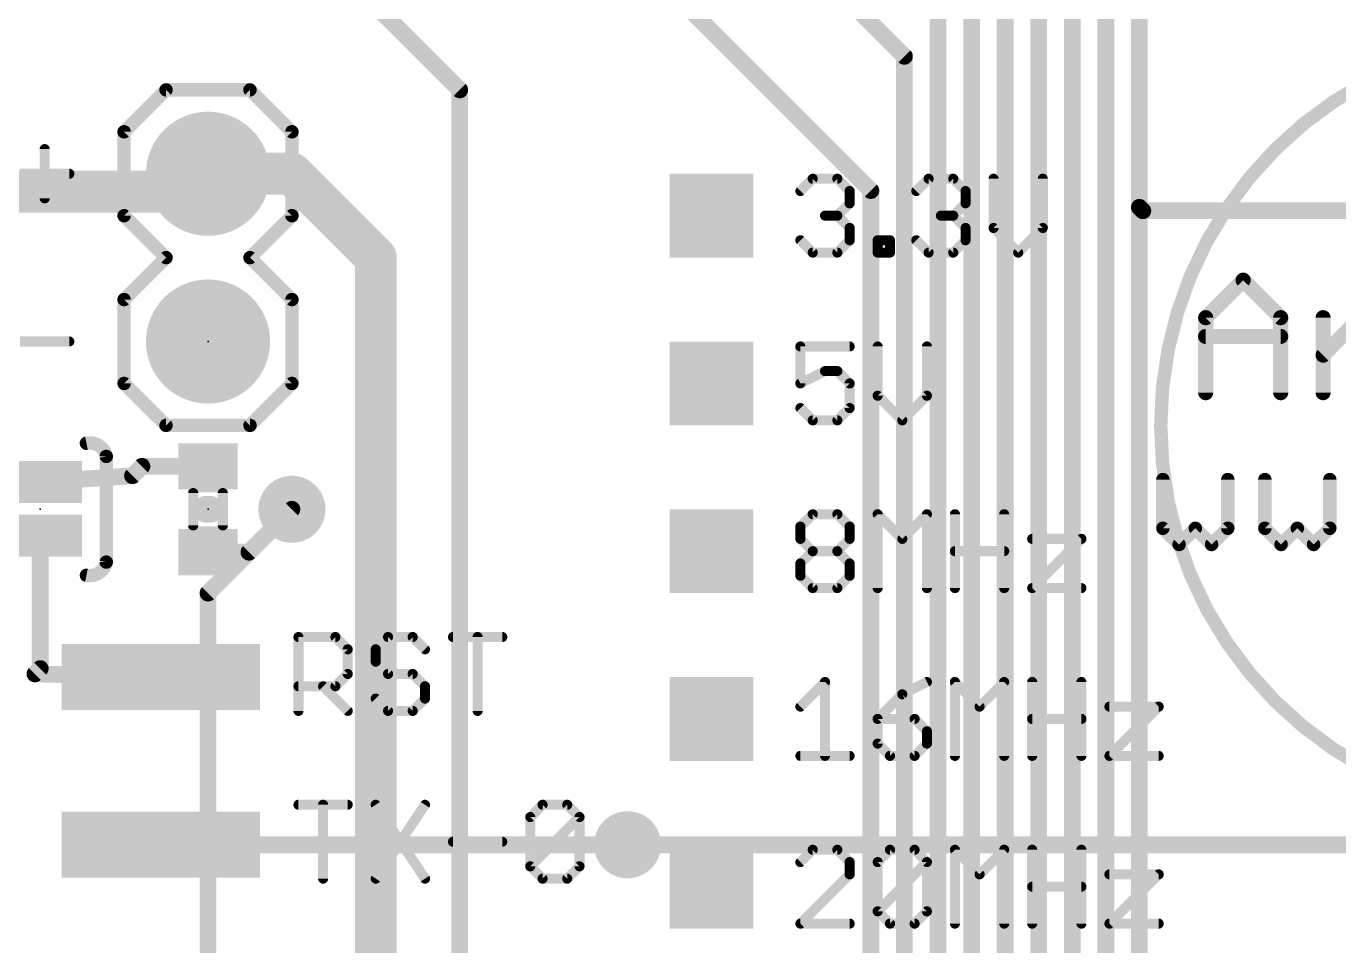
# Model space of a CAD drawing. Extents: x -28 to 79, y -1 to 63.
# Drawn here: x 11.22 to 31.08, y 27.68 to 41.6 of the extents above; entities that cross this region are included whole.
import ezdxf

# ---------------------------------------------------------------- set-up
doc = ezdxf.new("R2010")
doc.units = 0
for name, color, linetype in [('1', 12, 'CONTINUOUS'), ('16', 132, 'CONTINUOUS'), ('17', 110, 'CONTINUOUS'), ('18', 110, 'CONTINUOUS'), ('21', 41, 'CONTINUOUS'), ('23', 53, 'CONTINUOUS'), ('51', 53, 'CONTINUOUS')]:
    doc.layers.add(name, color=color, linetype=linetype)

# ---------------------------------------------------------------- blocks, each defined once
blk = doc.blocks.new('RECT')
blk.add_solid([(-0.5, -0.5), (0.5, -0.5), (-0.5, 0.5), (0.5, 0.5)])
blk = doc.blocks.new('ROUNDP')
at = {"const_width": 0.5}
blk.add_lwpolyline([(0, -0.25, 1), (0, 0.25, 1), (0, -0.25)], format="xyb", dxfattribs=at)
blk = doc.blocks.new('ROUNDV')
at = {"const_width": 0.5}
blk.add_lwpolyline([(0, -0.25, 1), (0, 0.25, 1), (0, -0.25)], format="xyb", dxfattribs=at)

msp = doc.modelspace()

# ---------------------------------------------------------------- linework, layer by layer
at = {"layer": '1'}
for points, const_width in [([(24.511, 41.148), (14.859, 50.8)], 0.254), ([(26.543, 21.971), (26.543, 49.276)], 0.254), ([(27.051, 22.225), (27.051, 49.276)], 0.254), ([(26.035, 21.717), (26.035, 47.244)], 0.254), ([(27.559, 22.479), (27.559, 47.244)], 0.254), ([(25.527, 21.5265), (25.527, 45.212)], 0.254), ([(28.067, 38.862), (28.067, 45.339)], 0.254), ([(24.003, 39.116), (18.669, 44.45)], 0.254), ([(25.019, 21.336), (25.019, 43.18)], 0.254), ([(24.511, 21.082), (24.511, 41.148)], 0.254), ([(13.97, 39.37), (13.7, 39.1)], 0.635), ([(13.7, 39.1), (7.51, 39.1)], 0.635), ([(24.003, 20.828), (24.003, 39.116)], 0.254), ([(28.067, 22.733), (28.067, 38.862)], 0.254), ([(28.067, 38.862), (28.119, 38.81)], 0.254), ([(28.119, 38.81), (34.29, 38.81)], 0.254), ([(12.827, 34.798), (12.969, 34.94)], 0.254), ([(12.969, 34.94), (13.97, 34.94)], 0.254), ([(11.43, 34.7027), (12.827, 34.798)], 0.254), ([(15.24, 34.29), (14.59, 33.64)], 0.254), ([(11.43, 31.877), (11.43, 33.8891)], 0.254), ([(14.59, 33.64), (13.97, 33.64)], 0.254), ([(11.43, 31.877), (11.35, 31.797)], 0.254), ([(11.35, 31.797), (13.255, 31.75)], 0.254), ([(13.255, 29.21), (20.32, 29.21)], 0.254)]:
    msp.add_lwpolyline(points, dxfattribs=dict(at, const_width=const_width))
for points, const_width in [([(24.5745, 41.148, 1), (24.4475, 41.148)], 0.127), ([(24.4661, 41.1031, 1), (24.5559, 41.1929)], 0.127), ([(14.0823, 39.2577, 1), (13.8577, 39.4823)], 0.3175), ([(13.5877, 39.2123, 1), (13.8123, 38.9877)], 0.3175), ([(13.7, 38.9413, 1), (13.7, 39.2587)], 0.3175), ([(24.0665, 39.116, 1), (23.9395, 39.116)], 0.127), ([(23.9581, 39.0711, 1), (24.0479, 39.1609)], 0.127), ([(28.1305, 38.862, 1), (28.0035, 38.862)], 0.127), ([(28.1119, 38.9069, 1), (28.0221, 38.8171)], 0.127), ([(28.119, 38.8735, 1), (28.119, 38.7465)], 0.127), ([(28.0035, 38.862, 1), (28.1305, 38.862)], 0.127), ([(28.0741, 38.7651, 1), (28.1639, 38.8549)], 0.127), ([(12.969, 35.0035, 1), (12.969, 34.8765)], 0.127), ([(13.0139, 34.8951, 1), (12.9241, 34.9849)], 0.127), ([(13.97, 34.8765, 1), (13.97, 35.0035)], 0.127), ([(11.4257, 34.7661, 1), (11.4343, 34.6393)], 0.127), ([(12.7821, 34.8429, 1), (12.8719, 34.7531)], 0.127), ([(12.8313, 34.7346, 1), (12.8227, 34.8614)], 0.127), ([(15.2849, 34.2451, 1), (15.1951, 34.3349)], 0.127), ([(11.4935, 33.8891, 1), (11.3665, 33.8891)], 0.127), ([(13.97, 33.7035, 1), (13.97, 33.5765)], 0.127), ([(14.5451, 33.6849, 1), (14.6349, 33.5951)], 0.127), ([(14.59, 33.5765, 1), (14.59, 33.7035)], 0.127), ([(11.4749, 31.8321, 1), (11.3851, 31.9219)], 0.127), ([(11.3516, 31.8605, 1), (11.3484, 31.7335)], 0.127), ([(11.3051, 31.8419, 1), (11.3949, 31.7521)], 0.127), ([(11.3665, 31.877, 1), (11.4935, 31.877)], 0.127), ([(13.2534, 31.6865, 1), (13.2566, 31.8135)], 0.127), ([(13.255, 29.2735, 1), (13.255, 29.1465)], 0.127), ([(20.32, 29.1465, 1), (20.32, 29.2735)], 0.127)]:
    msp.add_lwpolyline(points, format="xyb", dxfattribs=dict(at, const_width=const_width))
at = {"layer": '16'}
for points, const_width in [([(17.78, 40.64), (7.62, 50.8)], 0.254), ([(17.78, 17.78), (17.78, 40.64)], 0.254), ([(15.24, 39.37), (13.97, 39.37)], 0.635), ([(16.51, 38.1), (15.24, 39.37)], 0.635), ([(16.51, 11.43), (16.51, 38.1)], 0.635), ([(13.97, 33.02), (15.24, 34.29)], 0.254), ([(13.97, 11.43), (13.97, 33.02)], 0.254), ([(20.32, 29.21), (39.37, 29.21)], 0.254)]:
    msp.add_lwpolyline(points, dxfattribs=dict(at, const_width=const_width))
for points, const_width in [([(17.8435, 40.64, 1), (17.7165, 40.64)], 0.127), ([(17.7351, 40.5951, 1), (17.8249, 40.6849)], 0.127), ([(13.97, 39.5288, 1), (13.97, 39.2113)], 0.3175), ([(15.3523, 39.4823, 1), (15.1277, 39.2577)], 0.3175), ([(15.24, 39.2113, 1), (15.24, 39.5288)], 0.3175), ([(16.6688, 38.1, 1), (16.3513, 38.1)], 0.3175), ([(16.3977, 37.9877, 1), (16.6223, 38.2123)], 0.3175), ([(15.2849, 34.2451, 1), (15.1951, 34.3349)], 0.127), ([(14.0335, 33.02, 1), (13.9065, 33.02)], 0.127), ([(13.9251, 33.0649, 1), (14.0149, 32.9751)], 0.127), ([(20.32, 29.2735, 1), (20.32, 29.1465)], 0.127)]:
    msp.add_lwpolyline(points, format="xyb", dxfattribs=dict(at, const_width=const_width))
at = {"layer": '21'}
for points, const_width in [([(12.7, 40.005), (13.335, 40.64)], 0.2032), ([(13.335, 40.64), (14.605, 40.64)], 0.2032), ([(14.605, 40.64), (15.24, 40.005)], 0.2032), ([(12.7, 38.735), (12.7, 40.005)], 0.2032), ([(15.24, 40.005), (15.24, 38.735)], 0.2032), ([(11.4981, 39.7433), (11.4981, 38.9976)], 0.1524), ([(11.1252, 39.3705), (11.8709, 39.3705)], 0.1524), ([(22.9362, 39.1083), (23.1226, 39.2948)], 0.1524), ([(23.1226, 39.2948), (23.4955, 39.2948)], 0.1524), ([(23.4955, 39.2948), (23.6819, 39.1083)], 0.1524), ([(24.6903, 39.1083), (24.8767, 39.2948)], 0.1524), ([(24.8767, 39.2948), (25.2496, 39.2948)], 0.1524), ([(25.2496, 39.2948), (25.436, 39.1083)], 0.1524), ([(25.8597, 39.2948), (25.8597, 38.5491)], 0.1524), ([(26.6054, 38.5491), (26.6054, 39.2948)], 0.1524), ([(23.6819, 39.1083), (23.6819, 38.9219)], 0.1524), ([(25.436, 39.1083), (25.436, 38.9219)], 0.1524), ([(23.6819, 38.9219), (23.4955, 38.7355)], 0.1524), ([(25.436, 38.9219), (25.2496, 38.7355)], 0.1524), ([(13.335, 38.1), (12.7, 38.735)], 0.2032), ([(15.24, 38.735), (14.605, 38.1)], 0.2032), ([(23.4955, 38.7355), (23.3091, 38.7355)], 0.1524), ([(23.4955, 38.7355), (23.6819, 38.5491)], 0.1524), ([(25.2496, 38.7355), (25.0631, 38.7355)], 0.1524), ([(25.2496, 38.7355), (25.436, 38.5491)], 0.1524), ([(23.6819, 38.5491), (23.6819, 38.3626)], 0.1524), ([(25.436, 38.5491), (25.436, 38.3626)], 0.1524), ([(25.8597, 38.5491), (26.2325, 38.1762)], 0.1524), ([(26.2325, 38.1762), (26.6054, 38.5491)], 0.1524), ([(23.1226, 38.1762), (22.9362, 38.3626)], 0.1524), ([(23.6819, 38.3626), (23.4955, 38.1762)], 0.1524), ([(24.1056, 38.1762), (24.1056, 38.3626)], 0.1524), ([(24.1056, 38.3626), (24.292, 38.3626)], 0.1524), ([(24.292, 38.3626), (24.292, 38.1762)], 0.1524), ([(24.8767, 38.1762), (24.6903, 38.3626)], 0.1524), ([(25.436, 38.3626), (25.2496, 38.1762)], 0.1524), ([(12.7, 37.465), (13.335, 38.1)], 0.2032), ([(14.605, 38.1), (15.24, 37.465)], 0.2032), ([(23.4955, 38.1762), (23.1226, 38.1762)], 0.1524), ([(24.292, 38.1762), (24.1056, 38.1762)], 0.1524), ([(25.2496, 38.1762), (24.8767, 38.1762)], 0.1524), ([(29.0703, 37.1908), (29.638, 37.7586)], 0.2286), ([(29.638, 37.7586), (30.2058, 37.1908)], 0.2286), ([(12.7, 36.195), (12.7, 37.465)], 0.2032), ([(15.24, 37.465), (15.24, 36.195)], 0.2032), ([(29.0703, 36.0553), (29.0703, 37.1908)], 0.2286), ([(30.2058, 37.1908), (30.2058, 36.0553)], 0.2286), ([(30.8478, 36.0553), (30.8478, 37.1908)], 0.2286), ([(30.8478, 36.623), (31.4155, 37.1908)], 0.2286), ([(29.0703, 36.9069), (30.2058, 36.9069)], 0.2286), ([(11.1252, 36.8305), (11.8709, 36.8305)], 0.1524), ([(23.6819, 36.7548), (22.9362, 36.7548)], 0.1524), ([(22.9362, 36.7548), (22.9362, 36.1955)], 0.1524), ([(24.1056, 36.7548), (24.1056, 36.0091)], 0.1524), ([(24.8513, 36.0091), (24.8513, 36.7548)], 0.1524), ([(22.9362, 36.1955), (23.3091, 36.3819)], 0.1524), ([(23.3091, 36.3819), (23.4955, 36.3819)], 0.1524), ([(23.4955, 36.3819), (23.6819, 36.1955)], 0.1524), ([(12.7, 36.195), (13.335, 35.56)], 0.2032), ([(14.605, 35.56), (15.24, 36.195)], 0.2032), ([(23.6819, 36.1955), (23.6819, 35.8226)], 0.1524), ([(24.1056, 36.0091), (24.4784, 35.6362)], 0.1524), ([(24.4784, 35.6362), (24.8513, 36.0091)], 0.1524), ([(23.1226, 35.6362), (22.9362, 35.8226)], 0.1524), ([(23.6819, 35.8226), (23.4955, 35.6362)], 0.1524), ([(13.335, 35.56), (14.605, 35.56)], 0.2032), ([(23.4955, 35.6362), (23.1226, 35.6362)], 0.1524), ([(12.43, 35.09), (12.43, 33.49)], 0.2032), ([(28.4226, 34.7396), (28.4226, 34.0023)], 0.2032), ([(29.4056, 34.0023), (29.4056, 34.7396)], 0.2032), ([(29.9662, 34.7396), (29.9662, 34.0023)], 0.2032), ([(30.9492, 34.0023), (30.9492, 34.7396)], 0.2032), ([(14.0005, 34.29), (13.9395, 34.29)], 0.4064), ([(22.9362, 34.0283), (23.1226, 34.2148)], 0.1524), ([(23.1226, 34.2148), (23.4955, 34.2148)], 0.1524), ([(23.4955, 34.2148), (23.6819, 34.0283)], 0.1524), ([(24.1056, 33.0962), (24.1056, 34.2148)], 0.1524), ([(24.1056, 34.2148), (24.4784, 33.8419)], 0.1524), ([(24.4784, 33.8419), (24.8513, 34.2148)], 0.1524), ([(24.8513, 34.2148), (24.8513, 33.0962)], 0.1524), ([(25.275, 33.0962), (25.275, 34.2148)], 0.1524), ([(26.0207, 34.2148), (26.0207, 33.0962)], 0.1524), ([(22.9362, 33.8419), (22.9362, 34.0283)], 0.1524), ([(23.6819, 34.0283), (23.6819, 33.8419)], 0.1524), ([(28.4226, 34.0023), (28.6683, 33.7566)], 0.2032), ([(28.6683, 33.7566), (28.9141, 34.0023)], 0.2032), ([(28.9141, 34.0023), (29.1598, 33.7566)], 0.2032), ([(29.1598, 33.7566), (29.4056, 34.0023)], 0.2032), ([(29.9662, 34.0023), (30.2119, 33.7566)], 0.2032), ([(30.2119, 33.7566), (30.4577, 34.0023)], 0.2032), ([(30.4577, 34.0023), (30.7034, 33.7566)], 0.2032), ([(30.7034, 33.7566), (30.9492, 34.0023)], 0.2032), ([(23.1226, 33.6555), (22.9362, 33.8419)], 0.1524), ([(23.6819, 33.8419), (23.4955, 33.6555)], 0.1524), ([(26.4444, 33.8419), (27.1901, 33.8419)], 0.1524), ([(27.1901, 33.8419), (26.4444, 33.0962)], 0.1524), ([(22.9362, 33.4691), (23.1226, 33.6555)], 0.1524), ([(23.1226, 33.6555), (23.4955, 33.6555)], 0.1524), ([(23.4955, 33.6555), (23.6819, 33.4691)], 0.1524), ([(25.275, 33.6555), (26.0207, 33.6555)], 0.1524), ([(22.9362, 33.2826), (22.9362, 33.4691)], 0.1524), ([(23.6819, 33.4691), (23.6819, 33.2826)], 0.1524), ([(23.1226, 33.0962), (22.9362, 33.2826)], 0.1524), ([(23.6819, 33.2826), (23.4955, 33.0962)], 0.1524), ([(23.4955, 33.0962), (23.1226, 33.0962)], 0.1524), ([(26.4444, 33.0962), (27.1901, 33.0962)], 0.1524), ([(15.3392, 31.2372), (15.3392, 32.3558)], 0.1524), ([(15.3392, 32.3558), (15.8985, 32.3558)], 0.1524), ([(15.8985, 32.3558), (16.0849, 32.1693)], 0.1524), ([(16.695, 32.3558), (16.5086, 32.1693)], 0.1524), ([(17.0679, 32.3558), (16.695, 32.3558)], 0.1524), ([(17.2543, 32.1693), (17.0679, 32.3558)], 0.1524), ([(17.678, 32.3558), (18.4237, 32.3558)], 0.1524), ([(18.0508, 31.2372), (18.0508, 32.3558)], 0.1524), ([(16.0849, 32.1693), (16.0849, 31.7965)], 0.1524), ([(16.5086, 32.1693), (16.5086, 31.9829)], 0.1524), ([(16.5086, 31.9829), (16.695, 31.7965)], 0.1524), ([(16.0849, 31.7965), (15.8985, 31.6101)], 0.1524), ([(16.695, 31.7965), (17.0679, 31.7965)], 0.1524), ([(17.0679, 31.7965), (17.2543, 31.6101)], 0.1524), ([(15.8985, 31.6101), (15.3392, 31.6101)], 0.1524), ([(15.7121, 31.6101), (16.0849, 31.2372)], 0.1524), ([(17.2543, 31.6101), (17.2543, 31.4236)], 0.1524), ([(22.9362, 31.3019), (23.3091, 31.6748)], 0.1524), ([(23.3091, 31.6748), (23.3091, 30.5562)], 0.1524), ([(24.8513, 31.6748), (24.4784, 31.4883)], 0.1524), ([(25.275, 30.5562), (25.275, 31.6748)], 0.1524), ([(25.275, 31.6748), (25.6478, 31.3019)], 0.1524), ([(25.6478, 31.3019), (26.0207, 31.6748)], 0.1524), ([(26.0207, 31.6748), (26.0207, 30.5562)], 0.1524), ([(26.4444, 30.5562), (26.4444, 31.6748)], 0.1524), ([(27.1901, 31.6748), (27.1901, 30.5562)], 0.1524), ([(16.695, 31.2372), (16.5086, 31.4236)], 0.1524), ([(17.2543, 31.4236), (17.0679, 31.2372)], 0.1524), ([(24.4784, 31.4883), (24.1056, 31.1155)], 0.1524), ([(17.0679, 31.2372), (16.695, 31.2372)], 0.1524), ([(24.1056, 31.1155), (24.1056, 30.7426)], 0.1524), ([(24.6649, 31.1155), (24.1056, 31.1155)], 0.1524), ([(24.8513, 30.9291), (24.6649, 31.1155)], 0.1524), ([(26.4444, 31.1155), (27.1901, 31.1155)], 0.1524), ([(27.6138, 31.3019), (28.3595, 31.3019)], 0.1524), ([(28.3595, 31.3019), (27.6138, 30.5562)], 0.1524), ([(24.8513, 30.7426), (24.8513, 30.9291)], 0.1524), ([(24.1056, 30.7426), (24.292, 30.5562)], 0.1524), ([(24.6649, 30.5562), (24.8513, 30.7426)], 0.1524), ([(22.9362, 30.5562), (23.6819, 30.5562)], 0.1524), ([(24.292, 30.5562), (24.6649, 30.5562)], 0.1524), ([(27.6138, 30.5562), (28.3595, 30.5562)], 0.1524), ([(15.3392, 29.8158), (16.0849, 29.8158)], 0.1524), ([(15.7121, 28.6972), (15.7121, 29.8158)], 0.1524), ([(16.5086, 29.8158), (17.2543, 28.6972)], 0.1524), ([(17.2543, 29.8158), (16.5086, 28.6972)], 0.1524), ([(18.8474, 29.6293), (19.0338, 29.8158)], 0.1524), ([(19.0338, 29.8158), (19.4067, 29.8158)], 0.1524), ([(19.4067, 29.8158), (19.5931, 29.6293)], 0.1524), ([(18.8474, 28.8836), (18.8474, 29.6293)], 0.1524), ([(18.8474, 28.8836), (19.5931, 29.6293)], 0.1524), ([(19.5931, 29.6293), (19.5931, 28.8836)], 0.1524), ([(17.678, 29.2565), (18.4237, 29.2565)], 0.1524), ([(23.1226, 29.1348), (22.9362, 28.9483)], 0.1524), ([(23.4955, 29.1348), (23.1226, 29.1348)], 0.1524), ([(23.6819, 28.9483), (23.4955, 29.1348)], 0.1524), ([(24.1056, 28.9483), (24.292, 29.1348)], 0.1524), ([(24.292, 29.1348), (24.6649, 29.1348)], 0.1524), ([(24.6649, 29.1348), (24.8513, 28.9483)], 0.1524), ([(25.275, 28.0162), (25.275, 29.1348)], 0.1524), ([(25.275, 29.1348), (25.6478, 28.7619)], 0.1524), ([(25.6478, 28.7619), (26.0207, 29.1348)], 0.1524), ([(26.0207, 29.1348), (26.0207, 28.0162)], 0.1524), ([(26.4444, 28.0162), (26.4444, 29.1348)], 0.1524), ([(27.1901, 29.1348), (27.1901, 28.0162)], 0.1524), ([(23.6819, 28.7619), (23.6819, 28.9483)], 0.1524), ([(24.1056, 28.2026), (24.1056, 28.9483)], 0.1524), ([(24.1056, 28.2026), (24.8513, 28.9483)], 0.1524), ([(24.8513, 28.9483), (24.8513, 28.2026)], 0.1524), ([(19.0338, 28.6972), (18.8474, 28.8836)], 0.1524), ([(19.5931, 28.8836), (19.4067, 28.6972)], 0.1524), ([(22.9362, 28.0162), (23.6819, 28.7619)], 0.1524), ([(27.6138, 28.7619), (28.3595, 28.7619)], 0.1524), ([(28.3595, 28.7619), (27.6138, 28.0162)], 0.1524), ([(19.4067, 28.6972), (19.0338, 28.6972)], 0.1524), ([(26.4444, 28.5755), (27.1901, 28.5755)], 0.1524), ([(24.292, 28.0162), (24.1056, 28.2026)], 0.1524), ([(24.8513, 28.2026), (24.6649, 28.0162)], 0.1524), ([(23.6819, 28.0162), (22.9362, 28.0162)], 0.1524), ([(24.6649, 28.0162), (24.292, 28.0162)], 0.1524), ([(27.6138, 28.0162), (28.3595, 28.0162)], 0.1524)]:
    msp.add_lwpolyline(points, dxfattribs=dict(at, const_width=const_width))
for points, const_width in [([(13.335, 40.6908, 1), (13.335, 40.5892)], 0.1016), ([(13.3709, 40.6041, 1), (13.2991, 40.6759)], 0.1016), ([(14.6409, 40.6759, 1), (14.5691, 40.6041)], 0.1016), ([(14.605, 40.5892, 1), (14.605, 40.6908)], 0.1016), ([(12.7508, 40.005, 1), (12.6492, 40.005)], 0.1016), ([(12.6641, 40.0409, 1), (12.7359, 39.9691)], 0.1016), ([(15.2908, 40.005, 1), (15.1892, 40.005)], 0.1016), ([(15.2041, 39.9691, 1), (15.2759, 40.0409)], 0.1016), ([(11.5362, 39.7433, 1), (11.46, 39.7433)], 0.0762), ([(11.8709, 39.3324, 1), (11.8709, 39.4086)], 0.0762), ([(23.1226, 39.3329, 1), (23.1226, 39.2567)], 0.0762), ([(23.1496, 39.2678, 1), (23.0957, 39.3217)], 0.0762), ([(23.5224, 39.3217, 1), (23.4685, 39.2678)], 0.0762), ([(23.4955, 39.2567, 1), (23.4955, 39.3329)], 0.0762), ([(24.8767, 39.3329, 1), (24.8767, 39.2567)], 0.0762), ([(24.9037, 39.2678, 1), (24.8498, 39.3217)], 0.0762), ([(25.2765, 39.3217, 1), (25.2226, 39.2678)], 0.0762), ([(25.2496, 39.2567, 1), (25.2496, 39.3329)], 0.0762), ([(25.8978, 39.2948, 1), (25.8216, 39.2948)], 0.0762), ([(26.6435, 39.2948, 1), (26.5673, 39.2948)], 0.0762), ([(22.9093, 39.1353, 1), (22.9631, 39.0814)], 0.0762), ([(23.72, 39.1083, 1), (23.6438, 39.1083)], 0.0762), ([(23.655, 39.0814, 1), (23.7088, 39.1353)], 0.0762), ([(24.6634, 39.1353, 1), (24.7172, 39.0814)], 0.0762), ([(25.4741, 39.1083, 1), (25.3979, 39.1083)], 0.0762), ([(25.4091, 39.0814, 1), (25.4629, 39.1353)], 0.0762), ([(11.46, 38.9976, 1), (11.5362, 38.9976)], 0.0762), ([(23.6438, 38.9219, 1), (23.72, 38.9219)], 0.0762), ([(23.7088, 38.895, 1), (23.655, 38.9488)], 0.0762), ([(25.3979, 38.9219, 1), (25.4741, 38.9219)], 0.0762), ([(25.4629, 38.895, 1), (25.4091, 38.9488)], 0.0762), ([(12.7359, 38.7709, 1), (12.6641, 38.6991)], 0.1016), ([(12.6492, 38.735, 1), (12.7508, 38.735)], 0.1016), ([(15.1892, 38.735, 1), (15.2908, 38.735)], 0.1016), ([(15.2759, 38.6991, 1), (15.2041, 38.7709)], 0.1016), ([(23.3091, 38.7736, 1), (23.3091, 38.6974)], 0.0762), ([(23.5224, 38.7624, 1), (23.4685, 38.7085)], 0.0762), ([(23.4685, 38.7624, 1), (23.5224, 38.7085)], 0.0762), ([(23.4955, 38.6974, 1), (23.4955, 38.7736)], 0.0762), ([(25.0631, 38.7736, 1), (25.0631, 38.6974)], 0.0762), ([(25.2765, 38.7624, 1), (25.2226, 38.7085)], 0.0762), ([(25.2226, 38.7624, 1), (25.2765, 38.7085)], 0.0762), ([(25.2496, 38.6974, 1), (25.2496, 38.7736)], 0.0762), ([(23.72, 38.5491, 1), (23.6438, 38.5491)], 0.0762), ([(23.655, 38.5221, 1), (23.7088, 38.576)], 0.0762), ([(25.4741, 38.5491, 1), (25.3979, 38.5491)], 0.0762), ([(25.4091, 38.5221, 1), (25.4629, 38.576)], 0.0762), ([(25.8866, 38.576, 1), (25.8327, 38.5221)], 0.0762), ([(25.8216, 38.5491, 1), (25.8978, 38.5491)], 0.0762), ([(26.5673, 38.5491, 1), (26.6435, 38.5491)], 0.0762), ([(26.6323, 38.5221, 1), (26.5785, 38.576)], 0.0762), ([(22.9631, 38.3896, 1), (22.9093, 38.3357)], 0.0762), ([(23.6438, 38.3626, 1), (23.72, 38.3626)], 0.0762), ([(23.7088, 38.3357, 1), (23.655, 38.3896)], 0.0762), ([(24.1437, 38.3626, 1), (24.0675, 38.3626)], 0.0762), ([(24.1056, 38.4007, 1), (24.1056, 38.3245)], 0.0762), ([(24.3301, 38.3626, 1), (24.2539, 38.3626)], 0.0762), ([(24.292, 38.3245, 1), (24.292, 38.4007)], 0.0762), ([(24.7172, 38.3896, 1), (24.6634, 38.3357)], 0.0762), ([(25.3979, 38.3626, 1), (25.4741, 38.3626)], 0.0762), ([(25.4629, 38.3357, 1), (25.4091, 38.3896)], 0.0762), ([(13.3709, 38.0641, 1), (13.2991, 38.1359)], 0.1016), ([(13.2991, 38.0641, 1), (13.3709, 38.1359)], 0.1016), ([(14.6409, 38.1359, 1), (14.5691, 38.0641)], 0.1016), ([(14.5691, 38.1359, 1), (14.6409, 38.0641)], 0.1016), ([(23.1226, 38.2143, 1), (23.1226, 38.1381)], 0.0762), ([(23.0957, 38.1493, 1), (23.1496, 38.2031)], 0.0762), ([(23.4685, 38.2031, 1), (23.5224, 38.1493)], 0.0762), ([(23.4955, 38.1381, 1), (23.4955, 38.2143)], 0.0762), ([(24.1056, 38.2143, 1), (24.1056, 38.1381)], 0.0762), ([(24.0675, 38.1762, 1), (24.1437, 38.1762)], 0.0762), ([(24.2539, 38.1762, 1), (24.3301, 38.1762)], 0.0762), ([(24.292, 38.1381, 1), (24.292, 38.2143)], 0.0762), ([(24.8767, 38.2143, 1), (24.8767, 38.1381)], 0.0762), ([(24.8498, 38.1493, 1), (24.9037, 38.2031)], 0.0762), ([(25.2226, 38.2031, 1), (25.2765, 38.1493)], 0.0762), ([(25.2496, 38.1381, 1), (25.2496, 38.2143)], 0.0762), ([(26.2056, 38.2031, 1), (26.2595, 38.1493)], 0.0762), ([(26.2056, 38.1493, 1), (26.2595, 38.2031)], 0.0762), ([(29.6785, 37.799, 1), (29.5976, 37.7181)], 0.1143), ([(29.6785, 37.7181, 1), (29.5976, 37.799)], 0.1143), ([(12.7508, 37.465, 1), (12.6492, 37.465)], 0.1016), ([(12.6641, 37.5009, 1), (12.7359, 37.4291)], 0.1016), ([(15.2908, 37.465, 1), (15.1892, 37.465)], 0.1016), ([(15.2041, 37.4291, 1), (15.2759, 37.5009)], 0.1016), ([(29.0299, 37.2312, 1), (29.1107, 37.1504)], 0.1143), ([(29.1275, 37.1908, 1), (29.0132, 37.1908)], 0.1143), ([(30.263, 37.1908, 1), (30.1487, 37.1908)], 0.1143), ([(30.1654, 37.1504, 1), (30.2462, 37.2312)], 0.1143), ([(30.9049, 37.1908, 1), (30.7906, 37.1908)], 0.1143), ([(29.0703, 36.9641, 1), (29.0703, 36.8498)], 0.1143), ([(30.2058, 36.8498, 1), (30.2058, 36.9641)], 0.1143), ([(11.8709, 36.7924, 1), (11.8709, 36.8686)], 0.0762), ([(22.9362, 36.7929, 1), (22.9362, 36.7167)], 0.0762), ([(22.9743, 36.7548, 1), (22.8981, 36.7548)], 0.0762), ([(23.6819, 36.7167, 1), (23.6819, 36.7929)], 0.0762), ([(24.1437, 36.7548, 1), (24.0675, 36.7548)], 0.0762), ([(24.8894, 36.7548, 1), (24.8132, 36.7548)], 0.0762), ([(30.8074, 36.6635, 1), (30.8882, 36.5826)], 0.1143), ([(23.3091, 36.42, 1), (23.3091, 36.3438)], 0.0762), ([(23.3261, 36.3478, 1), (23.292, 36.416)], 0.0762), ([(23.5224, 36.4088, 1), (23.4685, 36.355)], 0.0762), ([(23.4955, 36.3438, 1), (23.4955, 36.42)], 0.0762), ([(12.7359, 36.2309, 1), (12.6641, 36.1591)], 0.1016), ([(12.6492, 36.195, 1), (12.7508, 36.195)], 0.1016), ([(15.1892, 36.195, 1), (15.2908, 36.195)], 0.1016), ([(15.2759, 36.1591, 1), (15.2041, 36.2309)], 0.1016), ([(22.9192, 36.2296, 1), (22.9532, 36.1614)], 0.0762), ([(22.8981, 36.1955, 1), (22.9743, 36.1955)], 0.0762), ([(23.72, 36.1955, 1), (23.6438, 36.1955)], 0.0762), ([(23.655, 36.1685, 1), (23.7088, 36.2224)], 0.0762), ([(24.1325, 36.036, 1), (24.0787, 35.9821)], 0.0762), ([(24.0675, 36.0091, 1), (24.1437, 36.0091)], 0.0762), ([(24.8132, 36.0091, 1), (24.8894, 36.0091)], 0.0762), ([(24.8782, 35.9821, 1), (24.8244, 36.036)], 0.0762), ([(29.0132, 36.0553, 1), (29.1275, 36.0553)], 0.1143), ([(30.1487, 36.0553, 1), (30.263, 36.0553)], 0.1143), ([(30.7906, 36.0553, 1), (30.9049, 36.0553)], 0.1143), ([(22.9631, 35.8496, 1), (22.9093, 35.7957)], 0.0762), ([(23.6438, 35.8226, 1), (23.72, 35.8226)], 0.0762), ([(23.7088, 35.7957, 1), (23.655, 35.8496)], 0.0762), ([(13.335, 35.6108, 1), (13.335, 35.5092)], 0.1016), ([(13.2991, 35.5241, 1), (13.3709, 35.5959)], 0.1016), ([(14.5691, 35.5959, 1), (14.6409, 35.5241)], 0.1016), ([(14.605, 35.5092, 1), (14.605, 35.6108)], 0.1016), ([(23.1226, 35.6743, 1), (23.1226, 35.5981)], 0.0762), ([(23.0957, 35.6093, 1), (23.1496, 35.6631)], 0.0762), ([(23.4685, 35.6631, 1), (23.5224, 35.6093)], 0.0762), ([(23.4955, 35.5981, 1), (23.4955, 35.6743)], 0.0762), ([(24.4515, 35.6631, 1), (24.5054, 35.6093)], 0.0762), ([(24.4515, 35.6093, 1), (24.5054, 35.6631)], 0.0762), ([(12.43, 35.09, 0.4144), (12.13, 35.29)], 0.2032), ([(12.12, 35.3398, 1), (12.14, 35.2402)], 0.1016), ([(12.4808, 35.09, 1), (12.3792, 35.09)], 0.1016), ([(12.3802, 35.0801, 1), (12.4798, 35.0999)], 0.1016), ([(28.4734, 34.7396, 1), (28.3718, 34.7396)], 0.1016), ([(29.4564, 34.7396, 1), (29.3548, 34.7396)], 0.1016), ([(30.017, 34.7396, 1), (29.9154, 34.7396)], 0.1016), ([(31, 34.7396, 1), (30.8984, 34.7396)], 0.1016), ([(13.9395, 34.3916, 1), (13.9395, 34.1884)], 0.2032), ([(14.0005, 34.1884, 1), (14.0005, 34.3916)], 0.2032), ([(23.1226, 34.2529, 1), (23.1226, 34.1767)], 0.0762), ([(23.1496, 34.1878, 1), (23.0957, 34.2417)], 0.0762), ([(23.5224, 34.2417, 1), (23.4685, 34.1878)], 0.0762), ([(23.4955, 34.1767, 1), (23.4955, 34.2529)], 0.0762), ([(24.1437, 34.2148, 1), (24.0675, 34.2148)], 0.0762), ([(24.1325, 34.2417, 1), (24.0787, 34.1878)], 0.0762), ([(24.8894, 34.2148, 1), (24.8132, 34.2148)], 0.0762), ([(24.8782, 34.1878, 1), (24.8244, 34.2417)], 0.0762), ([(25.3131, 34.2148, 1), (25.2369, 34.2148)], 0.0762), ([(26.0588, 34.2148, 1), (25.9826, 34.2148)], 0.0762), ([(22.9743, 34.0283, 1), (22.8981, 34.0283)], 0.0762), ([(22.9093, 34.0553, 1), (22.9631, 34.0014)], 0.0762), ([(23.72, 34.0283, 1), (23.6438, 34.0283)], 0.0762), ([(23.655, 34.0014, 1), (23.7088, 34.0553)], 0.0762), ([(28.4585, 34.0383, 1), (28.3867, 33.9664)], 0.1016), ([(28.3718, 34.0023, 1), (28.4734, 34.0023)], 0.1016), ([(28.95, 34.0383, 1), (28.8782, 33.9664)], 0.1016), ([(28.95, 33.9664, 1), (28.8782, 34.0383)], 0.1016), ([(29.3548, 34.0023, 1), (29.4564, 34.0023)], 0.1016), ([(29.4415, 33.9664, 1), (29.3697, 34.0383)], 0.1016), ([(30.0021, 34.0383, 1), (29.9303, 33.9664)], 0.1016), ([(29.9154, 34.0023, 1), (30.017, 34.0023)], 0.1016), ([(30.4936, 34.0383, 1), (30.4218, 33.9664)], 0.1016), ([(30.4936, 33.9664, 1), (30.4218, 34.0383)], 0.1016), ([(30.8984, 34.0023, 1), (31, 34.0023)], 0.1016), ([(30.9851, 33.9664, 1), (30.9133, 34.0383)], 0.1016), ([(22.8981, 33.8419, 1), (22.9743, 33.8419)], 0.0762), ([(22.9631, 33.8688, 1), (22.9093, 33.815)], 0.0762), ([(23.6438, 33.8419, 1), (23.72, 33.8419)], 0.0762), ([(23.7088, 33.815, 1), (23.655, 33.8688)], 0.0762), ([(24.4515, 33.8688, 1), (24.5054, 33.815)], 0.0762), ([(24.4515, 33.815, 1), (24.5054, 33.8688)], 0.0762), ([(26.4444, 33.88, 1), (26.4444, 33.8038)], 0.0762), ([(27.217, 33.815, 1), (27.1632, 33.8688)], 0.0762), ([(27.1901, 33.8038, 1), (27.1901, 33.88)], 0.0762), ([(28.6324, 33.7925, 1), (28.7043, 33.7207)], 0.1016), ([(28.6324, 33.7207, 1), (28.7043, 33.7925)], 0.1016), ([(29.1239, 33.7925, 1), (29.1957, 33.7207)], 0.1016), ([(29.1239, 33.7207, 1), (29.1957, 33.7925)], 0.1016), ([(30.176, 33.7925, 1), (30.2479, 33.7207)], 0.1016), ([(30.176, 33.7207, 1), (30.2479, 33.7925)], 0.1016), ([(30.6675, 33.7925, 1), (30.7394, 33.7207)], 0.1016), ([(30.6675, 33.7207, 1), (30.7394, 33.7925)], 0.1016), ([(12.13, 33.29, 0.4144), (12.43, 33.49)], 0.2032), ([(12.4798, 33.4801, 1), (12.3802, 33.4999)], 0.1016), ([(23.1226, 33.6936, 1), (23.1226, 33.6174)], 0.0762), ([(23.1496, 33.6285, 1), (23.0957, 33.6824)], 0.0762), ([(23.0957, 33.6285, 1), (23.1496, 33.6824)], 0.0762), ([(23.5224, 33.6824, 1), (23.4685, 33.6285)], 0.0762), ([(23.4685, 33.6824, 1), (23.5224, 33.6285)], 0.0762), ([(23.4955, 33.6174, 1), (23.4955, 33.6936)], 0.0762), ([(25.275, 33.6936, 1), (25.275, 33.6174)], 0.0762), ([(26.0207, 33.6174, 1), (26.0207, 33.6936)], 0.0762), ([(12.14, 33.3398, 1), (12.12, 33.2402)], 0.1016), ([(12.3792, 33.49, 1), (12.4808, 33.49)], 0.1016), ([(22.9743, 33.4691, 1), (22.8981, 33.4691)], 0.0762), ([(22.9093, 33.496, 1), (22.9631, 33.4421)], 0.0762), ([(23.72, 33.4691, 1), (23.6438, 33.4691)], 0.0762), ([(23.655, 33.4421, 1), (23.7088, 33.496)], 0.0762), ([(22.9631, 33.3096, 1), (22.9093, 33.2557)], 0.0762), ([(22.8981, 33.2826, 1), (22.9743, 33.2826)], 0.0762), ([(23.6438, 33.2826, 1), (23.72, 33.2826)], 0.0762), ([(23.7088, 33.2557, 1), (23.655, 33.3096)], 0.0762), ([(23.1226, 33.1343, 1), (23.1226, 33.0581)], 0.0762), ([(23.0957, 33.0693, 1), (23.1496, 33.1231)], 0.0762), ([(23.4685, 33.1231, 1), (23.5224, 33.0693)], 0.0762), ([(23.4955, 33.0581, 1), (23.4955, 33.1343)], 0.0762), ([(24.0675, 33.0962, 1), (24.1437, 33.0962)], 0.0762), ([(24.8132, 33.0962, 1), (24.8894, 33.0962)], 0.0762), ([(25.2369, 33.0962, 1), (25.3131, 33.0962)], 0.0762), ([(25.9826, 33.0962, 1), (26.0588, 33.0962)], 0.0762), ([(26.4444, 33.1343, 1), (26.4444, 33.0581)], 0.0762), ([(26.4174, 33.1231, 1), (26.4713, 33.0693)], 0.0762), ([(27.1901, 33.0581, 1), (27.1901, 33.1343)], 0.0762), ([(15.3773, 32.3558, 1), (15.3011, 32.3558)], 0.0762), ([(15.3392, 32.3939, 1), (15.3392, 32.3177)], 0.0762), ([(15.9254, 32.3827, 1), (15.8715, 32.3288)], 0.0762), ([(15.8985, 32.3177, 1), (15.8985, 32.3939)], 0.0762), ([(16.695, 32.3939, 1), (16.695, 32.3177)], 0.0762), ([(16.722, 32.3288, 1), (16.6681, 32.3827)], 0.0762), ([(17.0948, 32.3827, 1), (17.0409, 32.3288)], 0.0762), ([(17.0679, 32.3177, 1), (17.0679, 32.3939)], 0.0762), ([(17.678, 32.3939, 1), (17.678, 32.3177)], 0.0762), ([(18.0889, 32.3558, 1), (18.0127, 32.3558)], 0.0762), ([(18.4237, 32.3177, 1), (18.4237, 32.3939)], 0.0762), ([(16.123, 32.1693, 1), (16.0468, 32.1693)], 0.0762), ([(16.058, 32.1424, 1), (16.1118, 32.1963)], 0.0762), ([(16.5467, 32.1693, 1), (16.4705, 32.1693)], 0.0762), ([(16.4817, 32.1963, 1), (16.5355, 32.1424)], 0.0762), ([(17.2274, 32.1424, 1), (17.2812, 32.1963)], 0.0762), ([(16.4705, 31.9829, 1), (16.5467, 31.9829)], 0.0762), ([(16.5355, 32.0098, 1), (16.4817, 31.956)], 0.0762), ([(16.0468, 31.7965, 1), (16.123, 31.7965)], 0.0762), ([(16.1118, 31.7695, 1), (16.058, 31.8234)], 0.0762), ([(16.695, 31.8346, 1), (16.695, 31.7584)], 0.0762), ([(16.6681, 31.7695, 1), (16.722, 31.8234)], 0.0762), ([(17.0948, 31.8234, 1), (17.0409, 31.7695)], 0.0762), ([(17.0679, 31.7584, 1), (17.0679, 31.8346)], 0.0762), ([(15.3392, 31.6482, 1), (15.3392, 31.572)], 0.0762), ([(15.739, 31.637, 1), (15.6851, 31.5831)], 0.0762), ([(15.8715, 31.637, 1), (15.9254, 31.5831)], 0.0762), ([(15.8985, 31.572, 1), (15.8985, 31.6482)], 0.0762), ([(17.2924, 31.6101, 1), (17.2162, 31.6101)], 0.0762), ([(17.2274, 31.5831, 1), (17.2812, 31.637)], 0.0762), ([(23.3472, 31.6748, 1), (23.271, 31.6748)], 0.0762), ([(23.336, 31.6478, 1), (23.2821, 31.7017)], 0.0762), ([(24.8683, 31.6407, 1), (24.8343, 31.7088)], 0.0762), ([(25.3131, 31.6748, 1), (25.2369, 31.6748)], 0.0762), ([(25.3019, 31.7017, 1), (25.2481, 31.6478)], 0.0762), ([(26.0588, 31.6748, 1), (25.9826, 31.6748)], 0.0762), ([(26.0476, 31.6478, 1), (25.9938, 31.7017)], 0.0762), ([(26.4825, 31.6748, 1), (26.4063, 31.6748)], 0.0762), ([(27.2282, 31.6748, 1), (27.152, 31.6748)], 0.0762), ([(16.5355, 31.4506, 1), (16.4817, 31.3967)], 0.0762), ([(17.2162, 31.4236, 1), (17.2924, 31.4236)], 0.0762), ([(17.2812, 31.3967, 1), (17.2274, 31.4506)], 0.0762), ([(24.4614, 31.5224, 1), (24.4955, 31.4543)], 0.0762), ([(24.5054, 31.4614, 1), (24.4515, 31.5153)], 0.0762), ([(15.3011, 31.2372, 1), (15.3773, 31.2372)], 0.0762), ([(16.058, 31.2103, 1), (16.1118, 31.2641)], 0.0762), ([(16.695, 31.2753, 1), (16.695, 31.1991)], 0.0762), ([(16.6681, 31.2103, 1), (16.722, 31.2641)], 0.0762), ([(17.0409, 31.2641, 1), (17.0948, 31.2103)], 0.0762), ([(17.0679, 31.1991, 1), (17.0679, 31.2753)], 0.0762), ([(18.0127, 31.2372, 1), (18.0889, 31.2372)], 0.0762), ([(22.9093, 31.3288, 1), (22.9631, 31.275)], 0.0762), ([(24.1437, 31.1155, 1), (24.0675, 31.1155)], 0.0762), ([(24.1056, 31.1536, 1), (24.1056, 31.0774)], 0.0762), ([(24.6918, 31.1424, 1), (24.6379, 31.0885)], 0.0762), ([(24.6649, 31.0774, 1), (24.6649, 31.1536)], 0.0762), ([(25.6209, 31.3288, 1), (25.6748, 31.275)], 0.0762), ([(25.6209, 31.275, 1), (25.6748, 31.3288)], 0.0762), ([(26.4444, 31.1536, 1), (26.4444, 31.0774)], 0.0762), ([(27.1901, 31.0774, 1), (27.1901, 31.1536)], 0.0762), ([(27.6138, 31.34, 1), (27.6138, 31.2638)], 0.0762), ([(28.3864, 31.275, 1), (28.3325, 31.3288)], 0.0762), ([(28.3595, 31.2638, 1), (28.3595, 31.34)], 0.0762), ([(24.0787, 31.1424, 1), (24.1325, 31.0885)], 0.0762), ([(24.8894, 30.9291, 1), (24.8132, 30.9291)], 0.0762), ([(24.8244, 30.9021, 1), (24.8782, 30.956)], 0.0762), ([(24.1325, 30.7696, 1), (24.0787, 30.7157)], 0.0762), ([(24.8782, 30.7157, 1), (24.8244, 30.7696)], 0.0762), ([(22.9362, 30.5943, 1), (22.9362, 30.5181)], 0.0762), ([(23.271, 30.5562, 1), (23.3472, 30.5562)], 0.0762), ([(23.6819, 30.5181, 1), (23.6819, 30.5943)], 0.0762), ([(24.0675, 30.7426, 1), (24.1437, 30.7426)], 0.0762), ([(24.292, 30.5943, 1), (24.292, 30.5181)], 0.0762), ([(24.2651, 30.5293, 1), (24.319, 30.5831)], 0.0762), ([(24.6379, 30.5831, 1), (24.6918, 30.5293)], 0.0762), ([(24.6649, 30.5181, 1), (24.6649, 30.5943)], 0.0762), ([(24.8132, 30.7426, 1), (24.8894, 30.7426)], 0.0762), ([(25.2369, 30.5562, 1), (25.3131, 30.5562)], 0.0762), ([(25.9826, 30.5562, 1), (26.0588, 30.5562)], 0.0762), ([(26.4063, 30.5562, 1), (26.4825, 30.5562)], 0.0762), ([(27.152, 30.5562, 1), (27.2282, 30.5562)], 0.0762), ([(27.6138, 30.5943, 1), (27.6138, 30.5181)], 0.0762), ([(27.5868, 30.5831, 1), (27.6407, 30.5293)], 0.0762), ([(28.3595, 30.5181, 1), (28.3595, 30.5943)], 0.0762), ([(15.3392, 29.8539, 1), (15.3392, 29.7777)], 0.0762), ([(15.7502, 29.8158, 1), (15.674, 29.8158)], 0.0762), ([(16.0849, 29.7777, 1), (16.0849, 29.8539)], 0.0762), ([(16.5403, 29.8369, 1), (16.4769, 29.7946)], 0.0762), ([(17.286, 29.7946, 1), (17.2226, 29.8369)], 0.0762), ([(19.0338, 29.8539, 1), (19.0338, 29.7777)], 0.0762), ([(19.0608, 29.7888, 1), (19.0069, 29.8427)], 0.0762), ([(19.4336, 29.8427, 1), (19.3797, 29.7888)], 0.0762), ([(19.4067, 29.7777, 1), (19.4067, 29.8539)], 0.0762), ([(18.8204, 29.6563, 1), (18.8743, 29.6024)], 0.0762), ([(18.8855, 29.6293, 1), (18.8093, 29.6293)], 0.0762), ([(19.6312, 29.6293, 1), (19.555, 29.6293)], 0.0762), ([(19.62, 29.6024, 1), (19.5662, 29.6563)], 0.0762), ([(19.5662, 29.6024, 1), (19.62, 29.6563)], 0.0762), ([(17.678, 29.2946, 1), (17.678, 29.2184)], 0.0762), ([(18.4237, 29.2184, 1), (18.4237, 29.2946)], 0.0762), ([(23.1226, 29.1729, 1), (23.1226, 29.0967)], 0.0762), ([(23.1496, 29.1078, 1), (23.0957, 29.1617)], 0.0762), ([(23.5224, 29.1617, 1), (23.4685, 29.1078)], 0.0762), ([(23.4955, 29.0967, 1), (23.4955, 29.1729)], 0.0762), ([(24.292, 29.1729, 1), (24.292, 29.0967)], 0.0762), ([(24.319, 29.1078, 1), (24.2651, 29.1617)], 0.0762), ([(24.6918, 29.1617, 1), (24.6379, 29.1078)], 0.0762), ([(24.6649, 29.0967, 1), (24.6649, 29.1729)], 0.0762), ([(25.3131, 29.1348, 1), (25.2369, 29.1348)], 0.0762), ([(25.3019, 29.1617, 1), (25.2481, 29.1078)], 0.0762), ([(26.0588, 29.1348, 1), (25.9826, 29.1348)], 0.0762), ([(26.0476, 29.1078, 1), (25.9938, 29.1617)], 0.0762), ([(26.4825, 29.1348, 1), (26.4063, 29.1348)], 0.0762), ([(27.2282, 29.1348, 1), (27.152, 29.1348)], 0.0762), ([(22.9093, 28.9753, 1), (22.9631, 28.9214)], 0.0762), ([(23.72, 28.9483, 1), (23.6438, 28.9483)], 0.0762), ([(23.655, 28.9214, 1), (23.7088, 28.9753)], 0.0762), ([(24.1437, 28.9483, 1), (24.0675, 28.9483)], 0.0762), ([(24.0787, 28.9753, 1), (24.1325, 28.9214)], 0.0762), ([(24.8894, 28.9483, 1), (24.8132, 28.9483)], 0.0762), ([(24.8782, 28.9214, 1), (24.8244, 28.9753)], 0.0762), ([(24.8244, 28.9214, 1), (24.8782, 28.9753)], 0.0762), ([(18.8743, 28.9106, 1), (18.8204, 28.8567)], 0.0762), ([(18.8204, 28.9106, 1), (18.8743, 28.8567)], 0.0762), ([(18.8093, 28.8836, 1), (18.8855, 28.8836)], 0.0762), ([(19.555, 28.8836, 1), (19.6312, 28.8836)], 0.0762), ([(19.62, 28.8567, 1), (19.5662, 28.9106)], 0.0762), ([(23.7088, 28.735, 1), (23.655, 28.7888)], 0.0762), ([(25.6209, 28.7888, 1), (25.6748, 28.735)], 0.0762), ([(25.6209, 28.735, 1), (25.6748, 28.7888)], 0.0762), ([(27.6138, 28.8, 1), (27.6138, 28.7238)], 0.0762), ([(28.3864, 28.735, 1), (28.3325, 28.7888)], 0.0762), ([(28.3595, 28.7238, 1), (28.3595, 28.8)], 0.0762), ([(15.674, 28.6972, 1), (15.7502, 28.6972)], 0.0762), ([(16.4769, 28.7183, 1), (16.5403, 28.6761)], 0.0762), ([(17.2226, 28.6761, 1), (17.286, 28.7183)], 0.0762), ([(19.0338, 28.7353, 1), (19.0338, 28.6591)], 0.0762), ([(19.0069, 28.6703, 1), (19.0608, 28.7241)], 0.0762), ([(19.3797, 28.7241, 1), (19.4336, 28.6703)], 0.0762), ([(19.4067, 28.6591, 1), (19.4067, 28.7353)], 0.0762), ([(23.6438, 28.7619, 1), (23.72, 28.7619)], 0.0762), ([(26.4444, 28.6136, 1), (26.4444, 28.5374)], 0.0762), ([(27.1901, 28.5374, 1), (27.1901, 28.6136)], 0.0762), ([(24.1325, 28.2296, 1), (24.0787, 28.1757)], 0.0762), ([(24.0787, 28.2296, 1), (24.1325, 28.1757)], 0.0762), ([(24.0675, 28.2026, 1), (24.1437, 28.2026)], 0.0762), ([(24.8132, 28.2026, 1), (24.8894, 28.2026)], 0.0762), ([(24.8782, 28.1757, 1), (24.8244, 28.2296)], 0.0762), ([(22.9362, 28.0543, 1), (22.9362, 27.9781)], 0.0762), ([(22.9093, 28.0431, 1), (22.9631, 27.9893)], 0.0762), ([(23.6819, 27.9781, 1), (23.6819, 28.0543)], 0.0762), ([(24.292, 28.0543, 1), (24.292, 27.9781)], 0.0762), ([(24.2651, 27.9893, 1), (24.319, 28.0431)], 0.0762), ([(24.6379, 28.0431, 1), (24.6918, 27.9893)], 0.0762), ([(24.6649, 27.9781, 1), (24.6649, 28.0543)], 0.0762), ([(25.2369, 28.0162, 1), (25.3131, 28.0162)], 0.0762), ([(25.9826, 28.0162, 1), (26.0588, 28.0162)], 0.0762), ([(26.4063, 28.0162, 1), (26.4825, 28.0162)], 0.0762), ([(27.152, 28.0162, 1), (27.2282, 28.0162)], 0.0762), ([(27.6138, 28.0543, 1), (27.6138, 27.9781)], 0.0762), ([(27.5868, 28.0431, 1), (27.6407, 27.9893)], 0.0762), ([(28.3595, 27.9781, 1), (28.3595, 28.0543)], 0.0762)]:
    msp.add_lwpolyline(points, format="xyb", dxfattribs=dict(at, const_width=const_width))
at = {"layer": '23'}
for p in [(13.97, 36.83), (11.43, 34.29), (13.97, 34.29)]:
    msp.add_point(p, dxfattribs=at)
at = {"layer": '51'}
for points, const_width in [([(34.29, 29.66, 1), (34.29, 41.46, 1), (34.29, 29.66)], 0.2032), ([(13.7841, 34.535, 1), (13.7079, 34.535)], 0.0762), ([(14.2321, 34.535, 1), (14.1559, 34.535)], 0.0762), ([(13.7079, 34.045, 1), (13.7841, 34.045)], 0.0762), ([(14.1559, 34.045, 1), (14.2321, 34.045)], 0.0762)]:
    msp.add_lwpolyline(points, format="xyb", dxfattribs=dict(at, const_width=const_width))
at = {"layer": '51', "const_width": 0.1524}
for points in [[(13.746, 34.045), (13.746, 34.535)], [(14.194, 34.535), (14.194, 34.045)]]:
    msp.add_lwpolyline(points, dxfattribs=at)

# ---------------------------------------------------------------- block references
at = {"layer": '1'}
for p, xscale, yscale, rotation in [((13.97, 34.94), 0.7, 0.9, 270), ((11.43, 34.7027), 0.635, 1.27, 90), ((11.43, 33.8891), 0.635, 1.27, 270), ((13.97, 33.64), 0.7, 0.9, 270)]:
    msp.add_blockref('RECT', p, dxfattribs=dict(at, xscale=xscale, yscale=yscale, rotation=rotation))
at = {"layer": '1', "xscale": 3}
for p in [(13.255, 31.75), (13.255, 29.21)]:
    msp.add_blockref('RECT', p, dxfattribs=at)
at = {"layer": '17', "xscale": 1.8796, "yscale": 1.8796, "rotation": 180}
for p in [(13.97, 39.37), (13.97, 39.37), (13.97, 36.83), (13.97, 36.83)]:
    msp.add_blockref('ROUNDP', p, dxfattribs=at)
at = {"layer": '18', "xscale": 1.016, "yscale": 1.016}
for p in [(15.24, 34.29), (15.24, 34.29), (20.32, 29.21), (20.32, 29.21)]:
    msp.add_blockref('ROUNDV', p, dxfattribs=at)
at = {"layer": '21', "xscale": 1.27, "yscale": 1.27, "rotation": 180}
for p in [(21.59, 38.735), (21.59, 36.195), (21.59, 33.655), (21.59, 31.115), (21.59, 28.575)]:
    msp.add_blockref('RECT', p, dxfattribs=at)
at = {"layer": '51'}
for p, xscale, yscale, rotation in [((13.97, 39.37), 0.508, 0.508, 90), ((13.97, 36.83), 0.508, 0.508, 90), ((13.9652, 34.694), 0.3, 0.5999, 270), ((13.9652, 33.8812), 0.3, 0.5999, 270)]:
    msp.add_blockref('RECT', p, dxfattribs=dict(at, xscale=xscale, yscale=yscale, rotation=rotation))

doc.saveas('drawing.dxf')
